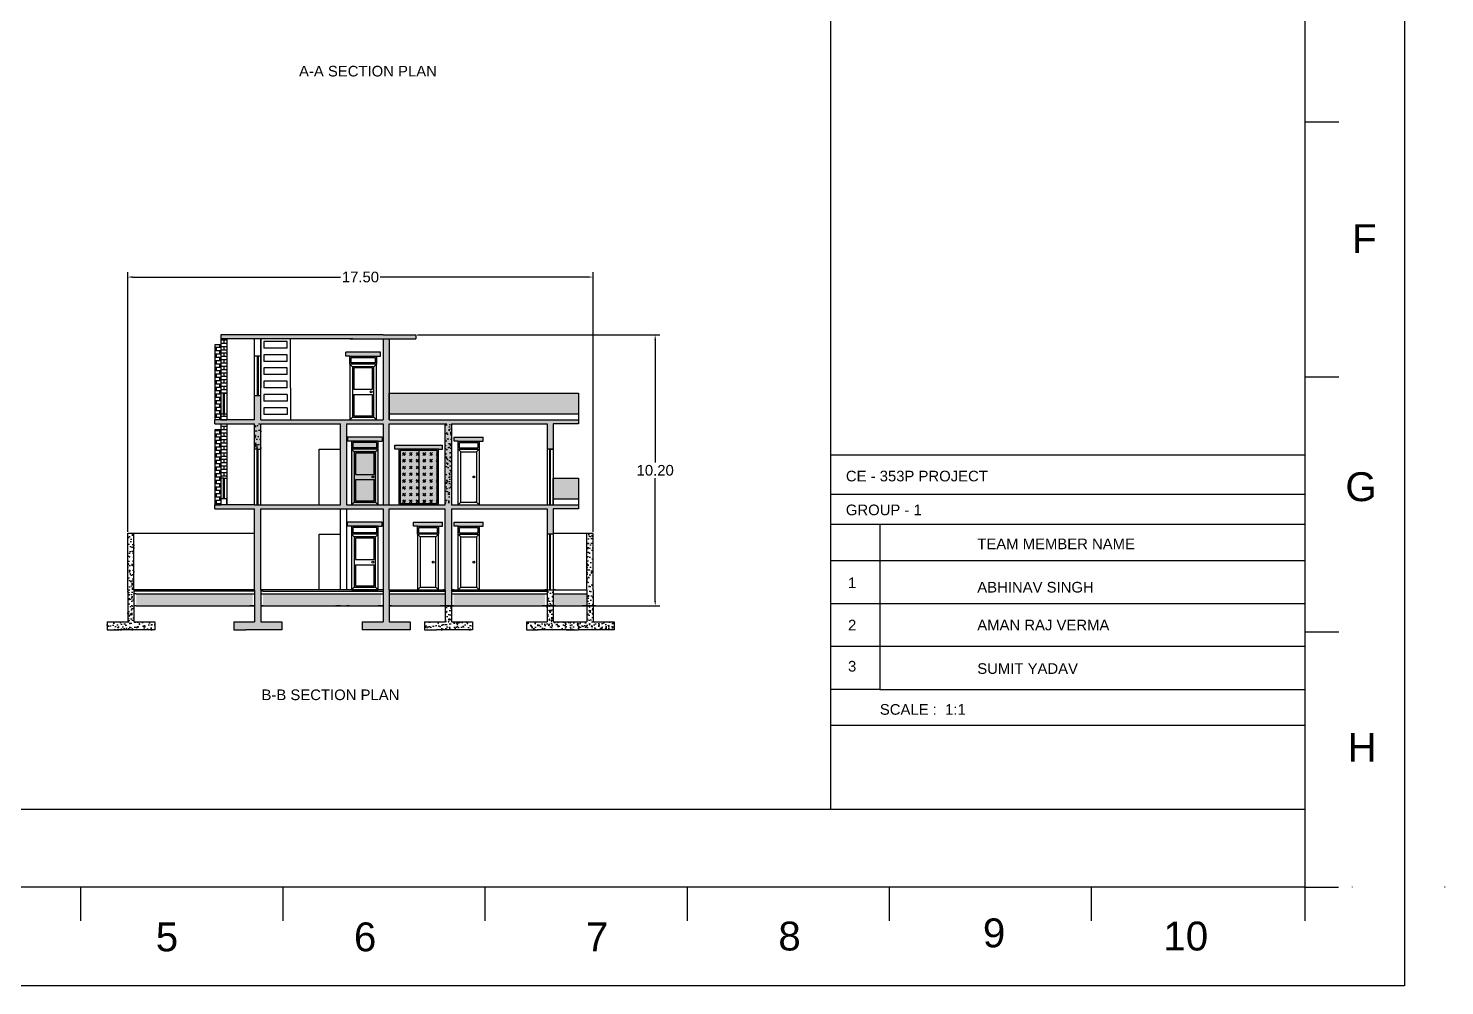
# Model space of a CAD drawing. Header units: metres. Extents: x 102 to 188, y -170 to 119.
# Drawn here: x 134.7 to 188, y -60.5 to -24.5 of the extents above; entities that cross this region are included whole.
import ezdxf

# ---------------------------------------------------------------- set-up
doc = ezdxf.new("R2010")
doc.units = ezdxf.units.M
doc.header["$MEASUREMENT"] = 0
for name, color, linetype in [('dim', 212, 'Continuous'), ('door', 34, 'Continuous'), ('hatching', 7, 'Continuous'), ('PARAPET WALL', 73, 'Continuous'), ('TEMPLATE', 202, 'Continuous'), ('text', 30, 'Continuous'), ('wall', 7, 'Continuous')]:
    doc.layers.add(name, color=color, linetype=linetype)
doc.styles.get("Standard").update_dxf_attribs({"font": 'arial.ttf'})
doc.dimstyles.get("Standard").update_dxf_attribs({"dimtxt": 0.4, "dimasz": 0.18, "dimexe": 0.18, "dimexo": 0.0625, "dimgap": 0.09, "dimtad": 0, "dimtih": 1, "dimtoh": 1, "dimzin": 0, "dimdsep": 46, "dimtxsty": 'Standard', "dimcen": 0.09, "dimadec": 0, "dimazin": 0, "dimtfac": 1, "dimtofl": 0, "dimtmove": 0, "dimatfit": 3, "dimfxl": 1, "dimtolj": 1, "dimtzin": 0, "dimarcsym": 0})
pattern_1 = [(0, (87.94235, -59.97461), (0, 0.125), []), (90, (87.94235, -59.97461), (-0.25, 2e-17), [0.125, -0.125]), (90, (88.06735, -59.97461), (-0.25, 2e-17), [-0.125, 0.125])]
pattern_2 = [(50, (0, 0), (0.3586301, -0.03137607), [0.0375, -0.4125]), (355, (0, 0), (-0.0693757, 0.3760961), [0.03, -0.33]), (100.45144, (0.0299, -0.0026), (0.2892544, 0.34472), [0.0318701, -0.35057106]), (46.1842, (0, 0.1), (0.5336207, -0.0827596), [0.05625, -0.61875]), (96.63564, (0.04447, 0.0931), (0.467331, 0.4870593), [0.0478052, -0.5258569]), (351.18416, (0, 0.1), (0.467331, 0.4870593), [0.045, -0.495]), (21, (0.05, 0.075), (0.2984535, -0.20130945), [0.0375, -0.4125]), (326, (0.05, 0.075), (0.1216577, 0.362575), [0.03, -0.33]), (71.45144, (0.07487, 0.05822), (0.4201112, 0.1612656), [0.0318701, -0.35057106]), (37.5, (0, 0), (0.00607993, 0.16644693), [0, -0.326, 0, -0.335, 0, -0.33125]), (7.5, (0, 0), (0.13153477, 0.19720586), [0, -0.191, 0, -0.3185, 0, -0.12625]), (327.5, (-0.1115, 0), (0.26691122, -0.01127744), [0, -0.125, 0, -0.39, 0, -0.5175]), (317.5, (-0.1615, 0), (0.2915931, 0.0500525), [0, -0.1625, 0, -0.259, 0, -0.3675])]

# ---------------------------------------------------------------- blocks, each defined once
blk = doc.blocks.new('*D51')
at = {"layer": 'Defpoints', "color": 0, "transparency": 16777216}
for p in [(138.437, -33.868), (138.437, -43.509), (155.937, -43.509)]:
    blk.add_point(p, dxfattribs=at)
at = {"layer": 'dim', "color": 0, "lineweight": -2, "transparency": 16777216}
for p, q in [((138.437, -43.446), (138.437, -33.688)), ((138.617, -33.868), (146.441, -33.868)), ((155.757, -33.868), (147.932, -33.868)), ((155.937, -43.446), (155.937, -33.688))]:
    blk.add_line(p, q, dxfattribs=at)
at = {"layer": 'dim', "color": 0, "transparency": 16777216}
for points in [[(138.617, -33.838), (138.617, -33.898), (138.437, -33.868)], [(155.757, -33.838), (155.757, -33.898), (155.937, -33.868)]]:
    blk.add_solid(points, dxfattribs=at)
at = {"layer": 'dim', "color": 0, "transparency": 16777216, "insert": (147.187, -33.868), "char_height": 0.4, "attachment_point": 5}
blk.add_mtext('\\A1;17.50', dxfattribs=at)
blk = doc.blocks.new('*D52')
at = {"layer": 'Defpoints', "color": 0, "transparency": 16777216}
for p in [(149.267, -36.039), (149.267, -46.239), (158.273, -46.239)]:
    blk.add_point(p, dxfattribs=at)
at = {"layer": 'dim', "color": 0, "lineweight": -2, "transparency": 16777216}
for p, q in [((149.329, -36.039), (158.453, -36.039)), ((158.273, -36.219), (158.273, -40.844)), ((158.273, -46.059), (158.273, -41.433)), ((149.329, -46.239), (158.453, -46.239))]:
    blk.add_line(p, q, dxfattribs=at)
at = {"layer": 'dim', "color": 0, "transparency": 16777216}
for points in [[(158.243, -36.219), (158.303, -36.219), (158.273, -36.039)], [(158.243, -46.059), (158.303, -46.059), (158.273, -46.239)]]:
    blk.add_solid(points, dxfattribs=at)
at = {"layer": 'dim', "color": 0, "transparency": 16777216, "insert": (158.273, -41.139), "char_height": 0.4, "attachment_point": 5}
blk.add_mtext('\\A1;10.20', dxfattribs=at)

msp = doc.modelspace()

# ---------------------------------------------------------------- hatches: boundary and pattern name
at = {"layer": 'hatching', "transparency": 33554687}
h = msp.add_hatch(dxfattribs=at)
h.set_pattern_fill('AR-CONC', color=256, scale=0.05)
h.set_pattern_definition([(50, (9.69093, 244.0617), (0.3586301, -0.03137607), [0.0375, -0.4125]), (355, (9.69093, 244.0617), (-0.06937567, 0.37609607), [0.03, -0.33]), (100.45144, (9.7208, 244.0591), (0.28925442, 0.34472), [0.0318701, -0.35057106]), (46.1842, (9.69093, 244.1617), (0.53362067, -0.08275964), [0.05625, -0.61875]), (96.63564, (9.7354, 244.1548), (0.467331, 0.4870593), [0.0478052, -0.5258569]), (351.18416, (9.6909, 244.1617), (0.467331, 0.4870593), [0.045, -0.495]), (21, (9.74093, 244.1367), (0.29845353, -0.20130945), [0.0375, -0.4125]), (326, (9.74093, 244.1367), (0.12165767, 0.36257502), [0.03, -0.33]), (71.45144, (9.7658, 244.11993), (0.4201112, 0.16126558), [0.0318701, -0.35057106]), (37.5, (9.69093, 244.0617), (0.00607993, 0.166446927), [0, -0.326, 0, -0.335, 0, -0.33125]), (7.5, (9.69093, 244.0617), (0.13153477, 0.19720586), [0, -0.191, 0, -0.3185, 0, -0.12625]), (327.5, (9.57943, 244.0617), (0.26691122, -0.011277436), [0, -0.125, 0, -0.39, 0, -0.5175]), (317.5, (9.52943, 244.0617), (0.29159308, 0.05005249), [0, -0.1625, 0, -0.259, 0, -0.3675])])
h.paths.add_polyline_path([(139.359, 8.556), (139.359, 8.406), (139.589, 8.406), (143.319, 8.406), (144.069, 8.406), (144.319, 8.406), (144.319, 8.556), (144.204, 8.556)])
h.paths.add_polyline_path([(138.517, -12.58), (138.517, -12.73), (138.747, -12.73), (142.477, -12.73), (143.227, -12.73), (143.477, -12.73), (143.477, -12.58)])
h.paths.add_polyline_path([(141.937, -36.039), (141.937, -36.189), (142.167, -36.189), (145.897, -36.189), (146.647, -36.189), (146.897, -36.189), (149.267, -36.189), (149.267, -36.039), (148.037, -36.039)])
at = {"layer": 'hatching', "transparency": 33554567}
h = msp.add_hatch(dxfattribs=at)
h.set_pattern_fill('AR-SAND', color=0, scale=0.1)
h.paths.add_polyline_path([(143.089, -1.194), (143.009, -1.194), (139.679, -1.194), (139.589, -1.194), (139.589, -1.644), (139.679, -1.644), (143.009, -1.644), (143.089, -1.644)])
h.paths.add_polyline_path([(147.419, -1.194), (147.339, -1.194), (143.409, -1.194), (143.319, -1.194), (143.319, -1.644), (143.409, -1.644), (147.339, -1.644), (147.419, -1.644)])
h.paths.add_polyline_path([(152.149, -1.194), (152.069, -1.194), (147.739, -1.194), (147.649, -1.194), (147.649, -1.644), (147.739, -1.644), (152.069, -1.644), (152.149, -1.644)])
h.paths.add_polyline_path([(146.577, -22.33), (146.497, -22.33), (142.567, -22.33), (142.477, -22.33), (142.477, -22.78), (142.567, -22.78), (146.497, -22.78), (146.577, -22.78)])
h.paths.add_polyline_path([(150.377, -45.789), (150.297, -45.789), (148.357, -45.789), (148.267, -45.789), (148.267, -46.239), (150.377, -46.239)])
h.paths.add_polyline_path([(155.707, -45.789), (155.627, -45.789), (154.527, -45.789), (154.437, -45.789), (154.437, -46.239), (155.707, -46.239)])
at = {"layer": 'hatching', "transparency": 33554687}
h = msp.add_hatch(dxfattribs=at)
h.set_pattern_fill('AR-CONC', color=256, scale=0.03)
h.set_pattern_definition([(50, (9.69093, 244.0617), (0.21517805, -0.01882564), [0.0225, -0.2475]), (355, (9.69093, 244.0617), (-0.0416254, 0.22565764), [0.018, -0.198]), (100.451444, (9.70886, 244.06014), (0.17355265, 0.206832), [0.01912206, -0.21034263]), (46.1842, (9.69093, 244.1217), (0.3201724, -0.04965578), [0.03375, -0.37125]), (96.63564, (9.7176, 244.11757), (0.28039858, 0.29223558), [0.0286831, -0.31551413]), (351.18416, (9.69093, 244.1217), (0.2803986, 0.29223558), [0.027, -0.297]), (21, (9.72093, 244.1067), (0.17907212, -0.12078567), [0.0225, -0.2475]), (326, (9.72093, 244.1067), (0.0729946, 0.21754501), [0.018, -0.198]), (71.451445, (9.73585, 244.09664), (0.25206671, 0.09675935), [0.01912206, -0.21034263]), (37.5, (9.69093, 244.061705), (0.003647957, 0.099868156), [0, -0.1956, 0, -0.201, 0, -0.19875]), (7.5, (9.69093, 244.0617), (0.07892086, 0.118323514), [0, -0.1146, 0, -0.1911, 0, -0.07575]), (327.5, (9.62403, 244.061705), (0.16014673, -0.006766462), [0, -0.075, 0, -0.234, 0, -0.3105]), (317.5, (9.59403, 244.0617), (0.17495585, 0.030031495), [0, -0.0975, 0, -0.1554, 0, -0.2205])])
h.paths.add_polyline_path([(146.702, -39.889), (146.702, -40.039), (146.852, -40.039), (147.852, -40.039), (148.002, -40.039), (148.002, -39.889)])
h.paths.add_polyline_path([(148.477, -40.189), (148.477, -40.339), (148.627, -40.339), (150.127, -40.339), (150.277, -40.339), (150.277, -40.189)])
h.paths.add_polyline_path([(150.707, -39.889), (150.707, -40.039), (150.857, -40.039), (151.657, -40.039), (151.807, -40.039), (151.807, -39.889)])
h.paths.add_polyline_path([(149.178, -43.089), (149.178, -43.239), (149.328, -43.239), (150.127, -43.239), (150.278, -43.239), (150.278, -43.089)])
h.paths.add_polyline_path([(150.707, -43.089), (150.707, -43.239), (150.857, -43.239), (151.657, -43.239), (151.807, -43.239), (151.807, -43.089)])
h.paths.add_polyline_path([(146.702, -43.089), (146.702, -43.239), (146.852, -43.239), (147.852, -43.239), (148.002, -43.239), (148.002, -43.089)])
h.paths.add_polyline_path([(146.637, -36.689), (146.637, -36.839), (146.787, -36.839), (147.787, -36.839), (147.937, -36.839), (147.937, -36.689)])
h.paths.add_polyline_path([(151.641, -16.73), (151.641, -16.88), (151.787, -16.88), (154.187, -16.88), (154.337, -16.88), (154.337, -16.73)])
at = {"layer": 'hatching', "transparency": 33554567}
h = msp.add_hatch(dxfattribs=at)
h.set_pattern_fill('AR-CONC', color=0, scale=0.05)
h.set_pattern_definition(pattern_2)
h.paths.add_polyline_path([(143.437, -42.589), (148.037, -42.589), (148.037, -45.639), (148.037, -46.239), (148.037, -46.839), (147.257, -46.839), (147.257, -47.139), (147.707, -47.139), (149.057, -47.139), (149.057, -46.839), (148.267, -46.839), (148.267, -45.639), (148.267, -42.589), (150.377, -42.589), (150.377, -45.639), (150.377, -46.239), (150.607, -46.239), (150.607, -45.639), (150.607, -42.589), (154.207, -42.589), (154.207, -43.539), (154.437, -43.539), (154.437, -42.589), (155.384, -42.589), (155.384, -42.439), (154.437, -42.439), (154.207, -42.439), (150.607, -42.439), (150.607, -39.389), (154.207, -39.389), (154.207, -40.339), (154.437, -40.339), (154.437, -39.389), (155.384, -39.389), (155.384, -39.239), (154.437, -39.239), (148.267, -39.239), (148.267, -39.009), (148.267, -38.239), (148.267, -36.189), (148.037, -36.189), (148.037, -39.239), (143.437, -39.239), (143.437, -38.339), (143.207, -38.339), (143.207, -39.239), (141.707, -39.239), (141.707, -39.389), (143.207, -39.389), (143.207, -40.339), (143.322, -40.339), (143.437, -40.339), (143.437, -39.389), (146.437, -39.389), (146.437, -42.439), (143.437, -42.439), (143.207, -42.439), (141.707, -42.439), (141.707, -42.589), (143.207, -42.589), (143.207, -45.639), (143.207, -46.839), (142.427, -46.839), (142.427, -47.139), (142.877, -47.139), (144.227, -47.139), (144.227, -46.839), (143.437, -46.839), (143.437, -45.639)])
h.paths.add_polyline_path([(146.667, -42.439), (146.667, -39.389), (148.037, -39.389), (148.037, -42.439), (148.267, -42.439), (148.267, -39.389), (150.377, -39.389), (150.377, -42.439)], flags=16)
h.paths.add_polyline_path([(146.852, -42.439), (146.852, -40.339), (146.852, -40.039), (146.702, -40.039), (146.702, -39.889), (148.002, -39.889), (148.002, -40.039), (147.852, -40.039), (147.852, -40.339), (147.852, -42.439)], flags=16)
h.paths.add_polyline_path([(146.952, -42.339), (146.952, -40.439), (146.852, -40.339), (147.852, -40.339), (147.752, -40.439), (147.752, -42.339)], flags=0)
h.paths.add_polyline_path([(147.002, -42.289), (147.002, -41.489), (147.702, -41.489), (147.702, -42.289)], flags=0)
h.paths.add_polyline_path([(147.002, -41.289), (147.002, -40.489), (147.702, -40.489), (147.702, -41.289)], flags=0)
h.paths.add_polyline_path([(147.617, -41.389, -1), (147.688, -41.389, -1)], flags=0)
h.paths.add_polyline_path([(146.902, -40.289), (146.902, -40.089), (147.802, -40.089), (147.802, -40.289)], flags=0)
h.paths.add_polyline_path([(148.627, -42.439), (148.627, -40.339), (148.477, -40.339), (148.477, -40.189), (150.277, -40.189), (150.277, -40.339), (150.127, -40.339), (150.127, -42.439)], flags=16)
h.paths.add_polyline_path([(148.679, -42.387), (148.679, -40.391), (150.075, -40.391), (150.075, -42.387)], flags=0)
at = {"layer": 'hatching', "transparency": 33554633}
h = msp.add_hatch(dxfattribs=at)
h.set_pattern_fill('BRICK', color=0, scale=0.5)
h.set_pattern_definition(pattern_1)
h.paths.add_polyline_path([(142.167, -36.189), (141.937, -36.189), (141.937, -38.239), (142.052, -38.239), (142.167, -38.239)])
at = {"layer": 'hatching', "transparency": 33554687}
h = msp.add_hatch(dxfattribs=at)
h.set_pattern_fill('BRICK', color=256, scale=0.5)
h.set_pattern_definition([(0, (90.77842, -57.88436), (0, 0.125), []), (90, (90.77842, -57.88436), (-0.25, 2e-17), [0.125, -0.125]), (90, (90.90342, -57.88436), (-0.25, 2e-17), [-0.125, 0.125])])
h.paths.add_polyline_path([(141.937, -36.419), (141.707, -36.419), (141.707, -39.239), (141.937, -39.239)])
h.paths.add_polyline_path([(141.707, -42.439), (141.937, -42.439), (141.937, -39.619), (141.707, -39.619)])
at = {"layer": 'hatching', "transparency": 33554567}
h = msp.add_hatch(color=256, dxfattribs=at)
h.dxf.hatch_style = 1
h.set_gradient(color2=(99, 100, 102), tint=1, name='INVCURVED')
h.paths.add_polyline_path([(155.384, -38.239), (148.267, -38.239), (148.267, -39.009), (155.384, -39.009)])
at = {"layer": 'hatching', "transparency": 33554687}
h = msp.add_hatch(dxfattribs=at)
h.set_pattern_fill('AR-CONC', color=256, scale=0.03)
h.set_pattern_definition([(50, (90.77842, -57.88436), (0.21517805, -0.01882564), [0.0225, -0.2475]), (355, (90.77842, -57.88436), (-0.0416254, 0.22565764), [0.018, -0.198]), (100.45144, (90.79635, -57.88593), (0.17355265, 0.206832), [0.01912206, -0.2103426]), (46.1842, (90.77842, -57.82436), (0.3201724, -0.0496558), [0.03375, -0.37125]), (96.63564, (90.8051, -57.8285), (0.2803986, 0.2922356), [0.0286831, -0.3155141]), (351.18416, (90.7784, -57.82436), (0.2803986, 0.2922356), [0.027, -0.297]), (21, (90.80842, -57.83936), (0.1790721, -0.12078567), [0.0225, -0.2475]), (326, (90.80842, -57.83936), (0.0729946, 0.217545), [0.018, -0.198]), (71.45144, (90.82334, -57.84943), (0.2520667, 0.09675935), [0.01912206, -0.2103426]), (37.5, (90.778416, -57.884364), (0.00364796, 0.09986816), [0, -0.1956, 0, -0.201, 0, -0.19875]), (7.5, (90.77842, -57.88436), (0.07892086, 0.11832351), [0, -0.1146, 0, -0.1911, 0, -0.07575]), (327.5, (90.71152, -57.88436), (0.16014673, -0.00676646), [0, -0.075, 0, -0.234, 0, -0.3105]), (317.5, (90.68152, -57.88436), (0.17495585, 0.0300315), [0, -0.0975, 0, -0.1554, 0, -0.2205])])
h.paths.add_polyline_path([(154.437, -39.239), (143.207, -39.239), (141.707, -39.239), (141.707, -39.389), (143.207, -39.389), (143.437, -39.389), (154.207, -39.389), (154.437, -39.389), (155.384, -39.389), (155.384, -39.239)])
h.paths.add_polyline_path([(154.207, -42.439), (143.437, -42.439), (143.207, -42.439), (141.707, -42.439), (141.707, -42.589), (143.207, -42.589), (143.437, -42.589), (154.207, -42.589), (154.437, -42.589), (155.384, -42.589), (155.384, -42.439), (154.437, -42.439)])
at = {"layer": 'hatching', "transparency": 33554633}
h = msp.add_hatch(dxfattribs=at)
h.set_pattern_fill('BRICK', color=0, scale=0.5)
h.set_pattern_definition(pattern_1)
h.paths.add_polyline_path([(142.167, -39.009), (141.937, -39.009), (141.937, -39.239), (142.167, -39.239)])
h = msp.add_hatch(dxfattribs=at)
h.set_pattern_fill('BRICK', color=0, scale=0.5)
h.set_pattern_definition(pattern_1)
h.paths.add_polyline_path([(141.937, -41.439), (142.052, -41.439), (142.167, -41.439), (142.167, -39.389), (141.937, -39.389)])
at = {"layer": 'hatching', "transparency": 33554687}
h = msp.add_hatch(dxfattribs=at)
h.set_pattern_fill('AR-CONC', color=256, scale=0.05)
h.set_pattern_definition([(50, (90.77842, -57.88436), (0.3586301, -0.031376), [0.0375, -0.4125]), (355, (90.7784, -57.88436), (-0.0693757, 0.376096), [0.03, -0.33]), (100.45144, (90.8083, -57.88698), (0.2892544, 0.34472), [0.03187, -0.350571]), (46.1842, (90.7784, -57.78436), (0.5336207, -0.0827596), [0.05625, -0.61875]), (96.6356, (90.8229, -57.79126), (0.467331, 0.4870593), [0.047805, -0.525857]), (351.1842, (90.7784, -57.78436), (0.467331, 0.4870593), [0.045, -0.495]), (21, (90.82842, -57.80936), (0.2984535, -0.2013094), [0.0375, -0.4125]), (326, (90.8284, -57.80936), (0.1216577, 0.362575), [0.03, -0.33]), (71.45144, (90.8533, -57.82614), (0.4201112, 0.1612656), [0.03187, -0.350571]), (37.5, (90.77842, -57.88436), (0.00607993, 0.16644693), [0, -0.326, 0, -0.335, 0, -0.33125]), (7.5, (90.77842, -57.88436), (0.13153477, 0.19720586), [0, -0.191, 0, -0.3185, 0, -0.12625]), (327.5, (90.66692, -57.88436), (0.26691122, -0.01127744), [0, -0.125, 0, -0.39, 0, -0.5175]), (317.5, (90.61692, -57.88436), (0.2915931, 0.0500525), [0, -0.1625, 0, -0.259, 0, -0.3675])])
h.paths.add_polyline_path([(150.607, -39.389), (150.377, -39.389), (150.377, -42.439), (150.607, -42.439)])
h.paths.add_polyline_path([(143.437, -39.389), (143.207, -39.389), (143.207, -40.339), (143.322, -40.339), (143.437, -40.339)])
h = msp.add_hatch(dxfattribs=at)
h.set_pattern_fill('GOST_GLASS', color=256, scale=0.03)
h.set_pattern_definition([(45, (82.07866, -57.88436), (0.25455844, 0), [0.15, -0.21]), (45, (82.1423, -57.88436), (0.25455844, 0), [0.06, -0.3]), (45, (82.07866, -57.82072), (0.25455844, 0), [0.06, -0.3])])
h.paths.add_polyline_path([(149.377, -40.391), (148.679, -40.391), (148.679, -42.387), (149.377, -42.387)])
h.paths.add_polyline_path([(150.075, -40.391), (149.377, -40.391), (149.377, -42.387), (150.075, -42.387)])
at = {"layer": 'hatching', "transparency": 33554567}
h = msp.add_hatch(color=256, dxfattribs=at)
h.dxf.hatch_style = 1
h.set_gradient(color2=(99, 100, 102), tint=1, name='INVCURVED')
h.paths.add_polyline_path([(155.384, -41.439), (154.437, -41.439), (154.437, -42.209), (155.384, -42.209)])
h = msp.add_hatch(dxfattribs=at)
h.set_pattern_fill('AR-CONC', color=0, scale=0.05)
h.set_pattern_definition(pattern_2)
h.paths.add_polyline_path([(139.457, -46.839), (138.667, -46.839), (138.667, -45.639), (138.667, -43.505), (138.437, -43.505), (138.437, -45.639), (138.437, -46.839), (137.657, -46.839), (137.657, -47.139), (138.107, -47.139), (139.457, -47.139)])
h = msp.add_hatch(dxfattribs=at)
h.set_pattern_fill('AR-CONC', color=0, scale=0.05)
h.set_pattern_definition(pattern_2)
h.paths.add_polyline_path([(151.397, -46.839), (150.607, -46.839), (150.607, -46.239), (150.377, -46.239), (150.377, -46.839), (149.597, -46.839), (149.597, -47.139), (150.047, -47.139), (151.397, -47.139)])
h.paths.add_polyline_path([(156.727, -46.839), (155.937, -46.839), (155.937, -46.239), (155.707, -46.239), (155.707, -46.839), (154.927, -46.839), (154.437, -46.839), (154.437, -46.239), (154.207, -46.239), (154.207, -46.839), (153.427, -46.839), (153.427, -47.139), (153.877, -47.139), (155.227, -47.139), (155.377, -47.139), (156.727, -47.139)])
h.paths.add_polyline_path([(155.937, -45.639), (155.937, -43.509), (155.707, -43.509), (155.707, -45.639), (155.707, -46.239), (155.937, -46.239)])
h.paths.add_polyline_path([(154.437, -45.639), (154.207, -45.639), (154.207, -46.239), (154.437, -46.239)])
at = {"layer": 'hatching', "transparency": 33554633}
h = msp.add_hatch(dxfattribs=at)
h.set_pattern_fill('AR-SAND', color=0, scale=0.1)
h.set_pattern_definition([(37.5, (90.77842, -59.97461), (-0.00629934, 0.19268238), [0, -0.152, 0, -0.17, 0, -0.1625]), (7.5, (90.77842, -59.97461), (0.1769777, 0.2822146), [0, -0.082, 0, -0.137, 0, -0.0525]), (327.5, (90.65542, -59.97461), (0.3114142, 0.0005659), [0, -0.05, 0, -0.18, 0, -0.235]), (317.5, (90.65542, -59.9746), (0.3006127, 0.0877676), [0, -0.025, 0, -0.118, 0, -0.135])])
h.paths.add_polyline_path([(143.127, -45.789), (138.757, -45.789), (138.757, -46.239), (138.857, -46.239), (143.127, -46.239)])
h.paths.add_polyline_path([(147.957, -45.789), (143.527, -45.789), (143.527, -46.239), (143.627, -46.239), (147.957, -46.239)])
h.paths.add_polyline_path([(154.127, -45.789), (150.697, -45.789), (150.697, -46.239), (150.797, -46.239), (154.127, -46.239)])

# ---------------------------------------------------------------- linework, layer by layer
at = {"layer": 'dim', "linetype": 'Continuous'}
for p, q in [((164.86, 19.917), (164.86, -53.887)), ((106.252, -53.887), (182.709, -53.887)), ((182.709, -53.887), (182.709, -56.813)), ((187.966, -56.813), (187.96, -56.813)), ((187.966, -56.8), (187.966, -56.813))]:
    msp.add_line(p, q, dxfattribs=at)
at = {"layer": 'dim', "linetype": 'ByBlock'}
msp.add_line((164.86, -50.728), (182.709, -50.728), dxfattribs=at)
at = {"layer": 'dim', "linetype": 'Continuous'}
msp.add_lwpolyline([(182.709, -56.813), (106.252, -56.813), (106.252, 19.917), (182.709, 19.917), (182.709, 10.327), (182.709, -53.887)], dxfattribs=at)
at = {"layer": 'door'}
for p, q in [((143.437, -36.839), (143.207, -36.839)), ((143.307, -36.839), (143.307, -38.339)), ((143.337, -36.839), (143.337, -38.339)), ((146.787, -37.139), (146.787, -36.839)), ((146.787, -36.839), (147.787, -36.839)), ((147.787, -37.139), (146.787, -37.139)), ((146.787, -37.139), (146.787, -39.239)), ((146.887, -37.239), (146.787, -37.139)), ((146.837, -37.089), (146.837, -36.889)), ((146.837, -36.889), (147.737, -36.889)), ((147.737, -37.089), (146.837, -37.089)), ((146.887, -37.239), (146.887, -39.139)), ((147.687, -37.239), (146.887, -37.239)), ((147.637, -37.289), (146.937, -37.289)), ((146.937, -37.289), (146.937, -38.089)), ((147.637, -38.089), (147.637, -37.289)), ((147.687, -37.239), (147.787, -37.139)), ((147.687, -39.139), (147.687, -37.239)), ((147.737, -36.889), (147.737, -37.089)), ((147.787, -36.839), (147.787, -37.139)), ((147.787, -39.239), (147.787, -37.139)), ((143.437, -38.339), (143.207, -38.339)), ((146.937, -38.089), (147.637, -38.089)), ((146.937, -38.289), (146.937, -39.089)), ((146.937, -38.289), (147.637, -38.289)), ((147.637, -39.089), (147.637, -38.289)), ((146.787, -39.239), (146.887, -39.139)), ((146.787, -39.239), (147.787, -39.239)), ((146.887, -39.139), (147.687, -39.139)), ((146.937, -39.089), (147.637, -39.089)), ((147.687, -39.139), (147.637, -39.139)), ((147.787, -39.239), (147.687, -39.139)), ((143.322, -40.339), (143.207, -40.339)), ((143.307, -42.439), (143.307, -40.339)), ((143.322, -40.339), (143.437, -40.339)), ((143.337, -42.439), (143.337, -40.339)), ((147.852, -40.039), (146.852, -40.039)), ((146.852, -40.039), (146.852, -40.339)), ((147.852, -40.339), (146.852, -40.339)), ((146.852, -40.339), (146.852, -42.439)), ((146.952, -40.439), (146.852, -40.339)), ((146.902, -40.089), (146.902, -40.289)), ((147.802, -40.089), (146.902, -40.089)), ((147.802, -40.289), (146.902, -40.289)), ((146.952, -40.439), (146.952, -42.339)), ((147.752, -40.439), (146.952, -40.439)), ((147.752, -40.439), (147.852, -40.339)), ((147.752, -42.339), (147.752, -40.439)), ((147.802, -40.289), (147.802, -40.089)), ((147.852, -40.339), (147.852, -40.039)), ((147.852, -42.439), (147.852, -40.339)), ((150.127, -40.339), (148.627, -40.339)), ((148.627, -40.339), (148.627, -42.439)), ((148.679, -40.391), (148.679, -42.387)), ((150.075, -40.391), (148.679, -40.391)), ((149.377, -40.391), (149.377, -42.387)), ((150.075, -42.387), (150.075, -40.391)), ((150.127, -42.439), (150.127, -40.339)), ((150.857, -40.339), (150.857, -40.039)), ((150.857, -40.039), (151.657, -40.039)), ((150.857, -42.439), (150.857, -40.339)), ((150.857, -40.339), (151.657, -40.339)), ((150.957, -40.439), (150.857, -40.339)), ((150.907, -40.089), (151.607, -40.089)), ((150.907, -40.289), (150.907, -40.089)), ((150.907, -40.289), (151.607, -40.289)), ((150.957, -42.339), (150.957, -40.439)), ((150.957, -40.439), (151.557, -40.439)), ((151.557, -40.439), (151.657, -40.339)), ((151.557, -40.439), (151.557, -42.339)), ((151.607, -40.089), (151.607, -40.289)), ((151.657, -40.039), (151.657, -40.339)), ((151.657, -40.339), (151.657, -42.439)), ((154.437, -40.339), (154.207, -40.339)), ((154.307, -42.439), (154.307, -40.339)), ((154.322, -40.339), (154.437, -40.339)), ((154.337, -42.439), (154.337, -40.339)), ((147.702, -40.489), (147.002, -40.489)), ((147.002, -40.489), (147.002, -41.289)), ((147.702, -41.289), (147.702, -40.489)), ((147.002, -41.289), (147.702, -41.289)), ((147.002, -41.489), (147.002, -42.289)), ((147.002, -41.489), (147.702, -41.489)), ((147.702, -42.289), (147.702, -41.489)), ((146.852, -42.439), (146.952, -42.339)), ((146.852, -42.439), (147.852, -42.439)), ((146.952, -42.339), (147.752, -42.339)), ((147.002, -42.289), (147.702, -42.289)), ((147.852, -42.439), (147.752, -42.339)), ((148.627, -42.439), (150.127, -42.439)), ((148.679, -42.387), (150.075, -42.387)), ((150.957, -42.339), (150.857, -42.439)), ((150.857, -42.439), (151.657, -42.439)), ((150.957, -42.339), (151.557, -42.339)), ((151.557, -42.339), (151.484, -42.339)), ((151.557, -42.339), (151.657, -42.439)), ((147.852, -43.239), (146.852, -43.239)), ((146.852, -43.239), (146.852, -43.539)), ((147.852, -43.539), (146.852, -43.539)), ((146.852, -43.539), (146.852, -45.639)), ((146.952, -43.639), (146.852, -43.539)), ((146.902, -43.289), (146.902, -43.489)), ((147.802, -43.289), (146.902, -43.289)), ((147.802, -43.489), (146.902, -43.489)), ((147.752, -43.639), (146.952, -43.639)), ((146.952, -43.639), (146.952, -45.539)), ((147.752, -43.639), (147.852, -43.539)), ((147.752, -45.539), (147.752, -43.639)), ((147.802, -43.489), (147.802, -43.289)), ((147.852, -43.539), (147.852, -43.239)), ((147.852, -45.639), (147.852, -43.539)), ((149.327, -43.539), (149.327, -43.239)), ((149.327, -43.239), (150.127, -43.239)), ((150.127, -43.539), (149.327, -43.539)), ((149.327, -43.539), (149.327, -45.639)), ((149.427, -43.639), (149.327, -43.539)), ((149.377, -43.489), (149.377, -43.289)), ((149.377, -43.289), (150.077, -43.289)), ((149.377, -43.489), (150.077, -43.489)), ((149.427, -43.639), (149.427, -45.539)), ((150.027, -43.639), (149.427, -43.639)), ((150.027, -43.639), (150.127, -43.539)), ((150.027, -45.539), (150.027, -43.639)), ((150.077, -43.289), (150.077, -43.489)), ((150.127, -43.239), (150.127, -43.539)), ((150.127, -45.639), (150.127, -43.539)), ((150.857, -43.539), (150.857, -43.239)), ((150.857, -43.239), (151.657, -43.239)), ((150.857, -45.639), (150.857, -43.539)), ((150.857, -43.539), (151.657, -43.539)), ((150.957, -43.639), (150.857, -43.539)), ((150.907, -43.489), (150.907, -43.289)), ((150.907, -43.289), (151.607, -43.289)), ((150.907, -43.489), (151.607, -43.489)), ((150.957, -45.539), (150.957, -43.639)), ((150.957, -43.639), (151.557, -43.639)), ((151.557, -43.639), (151.657, -43.539)), ((151.557, -43.639), (151.557, -45.539)), ((151.607, -43.289), (151.607, -43.489)), ((151.657, -43.239), (151.657, -43.539)), ((151.657, -43.539), (151.657, -45.639)), ((154.437, -43.539), (154.207, -43.539)), ((154.307, -45.639), (154.307, -43.539)), ((154.337, -45.639), (154.337, -43.539)), ((147.702, -43.689), (147.002, -43.689)), ((147.002, -43.689), (147.002, -44.489)), ((147.702, -44.489), (147.702, -43.689)), ((147.002, -44.489), (147.702, -44.489)), ((147.002, -44.689), (147.702, -44.689)), ((147.002, -44.689), (147.002, -45.489)), ((147.702, -45.489), (147.702, -44.689)), ((146.852, -45.639), (146.952, -45.539)), ((146.852, -45.639), (147.852, -45.639)), ((146.952, -45.539), (147.752, -45.539)), ((147.002, -45.489), (147.702, -45.489)), ((147.852, -45.639), (147.752, -45.539)), ((149.427, -45.539), (149.327, -45.639)), ((149.327, -45.639), (150.127, -45.639)), ((149.427, -45.539), (150.027, -45.539)), ((150.027, -45.539), (150.127, -45.639)), ((150.957, -45.539), (150.857, -45.639)), ((150.857, -45.639), (151.657, -45.639)), ((150.957, -45.539), (151.557, -45.539)), ((151.557, -45.539), (151.657, -45.639))]:
    msp.add_line(p, q, dxfattribs=at)
for centre in [(147.587, -38.189), (147.652, -41.389), (151.457, -41.389), (147.652, -44.589), (149.927, -44.589), (151.457, -44.589)]:
    msp.add_circle(centre, 0.0357, dxfattribs=at)
at = {"layer": 'hatching'}
for p, q in [((141.937, -39.239), (141.937, -39.009)), ((150.907, -40.289), (150.907, -40.339)), ((147.957, -45.639), (146.667, -45.639)), ((150.697, -45.639), (150.607, -45.639)), ((154.207, -45.639), (154.437, -45.639)), ((154.437, -46.239), (155.707, -46.239))]:
    msp.add_line(p, q, dxfattribs=at)
at = {"layer": 'PARAPET WALL'}
for p, q in [((142.052, -38.239), (141.937, -38.239)), ((142.032, -39.009), (142.032, -38.239)), ((142.052, -38.239), (142.167, -38.239)), ((142.072, -39.009), (142.072, -38.239)), ((148.267, -39.009), (148.267, -38.239)), ((148.267, -38.239), (155.384, -38.239)), ((155.384, -38.239), (155.384, -39.009)), ((141.937, -39.239), (142.167, -39.239)), ((142.052, -41.439), (141.937, -41.439)), ((142.032, -42.209), (142.032, -41.439)), ((142.052, -41.439), (142.167, -41.439)), ((142.072, -42.209), (142.072, -41.439)), ((154.437, -42.439), (154.437, -41.439)), ((154.437, -41.439), (155.384, -41.439)), ((155.384, -41.439), (155.384, -42.439))]:
    msp.add_line(p, q, dxfattribs=at)
at = {"layer": 'TEMPLATE'}
for p, q in [((164.86, -40.558), (182.709, -40.558)), ((164.86, -42.029), (182.709, -42.029)), ((164.86, -43.163), (182.709, -43.163)), ((166.72, -43.163), (166.72, -49.383)), ((164.86, -44.535), (182.709, -44.535)), ((164.86, -46.145), (182.709, -46.145)), ((164.86, -47.755), (182.709, -47.755)), ((166.72, -49.383), (164.86, -49.383)), ((166.72, -49.383), (182.709, -49.383))]:
    msp.add_line(p, q, dxfattribs=at)
at = {"layer": 'text', "linetype": 'Continuous'}
for p, q in [((182.709, -28.035), (183.991, -28.035)), ((182.709, -37.625), (183.991, -37.625)), ((182.709, -47.215), (183.991, -47.215)), ((136.662, -56.806), (136.662, -58.087)), ((144.265, -56.806), (144.265, -58.087)), ((151.867, -56.806), (151.867, -58.087)), ((159.47, -56.806), (159.47, -58.087)), ((167.072, -56.806), (167.072, -58.087)), ((174.675, -56.806), (174.675, -58.087)), ((182.709, -56.806), (182.709, -58.087)), ((182.709, -56.813), (183.974, -56.813)), ((184.487, -56.806), (184.487, -56.813))]:
    msp.add_line(p, q, dxfattribs=at)
msp.add_lwpolyline([(101.591, 22.689), (186.459, 22.689), (186.459, -60.524), (101.591, -60.524)], close=True, dxfattribs=at)
at = {"layer": 'wall'}
for p, q in [((148.037, -36.039), (141.937, -36.039)), ((141.937, -36.039), (141.937, -39.239)), ((142.167, -36.189), (142.167, -39.239)), ((143.207, -39.239), (143.207, -36.189)), ((143.437, -39.239), (143.437, -36.189)), ((143.437, -36.189), (143.437, -38.039)), ((144.552, -38.039), (144.552, -36.189)), ((146.897, -36.189), (149.267, -36.189)), ((148.037, -36.039), (149.267, -36.039)), ((148.037, -36.189), (148.037, -39.239)), ((148.267, -36.189), (148.267, -39.239)), ((149.267, -36.039), (149.267, -36.189)), ((141.937, -36.419), (141.707, -36.419)), ((141.707, -36.419), (141.707, -39.239)), ((144.437, -36.289), (143.552, -36.289)), ((143.552, -36.289), (143.552, -36.539)), ((144.437, -36.539), (143.552, -36.539)), ((144.437, -36.539), (144.437, -36.289)), ((146.637, -36.839), (146.637, -36.689)), ((147.937, -36.689), (146.637, -36.689)), ((147.937, -36.839), (147.937, -36.689)), ((144.437, -36.789), (143.552, -36.789)), ((143.552, -36.789), (143.552, -37.039)), ((144.437, -37.039), (143.552, -37.039)), ((144.437, -37.289), (143.552, -37.289)), ((143.552, -37.289), (143.552, -37.539)), ((144.437, -37.039), (144.437, -36.789)), ((144.437, -37.539), (144.437, -37.289)), ((146.787, -36.839), (146.637, -36.839)), ((147.787, -36.839), (147.937, -36.839)), ((144.437, -37.539), (143.552, -37.539)), ((144.437, -37.789), (143.552, -37.789)), ((143.552, -37.789), (143.552, -38.039)), ((144.437, -38.039), (144.437, -37.789)), ((144.437, -38.039), (143.552, -38.039)), ((143.552, -38.289), (143.552, -38.539)), ((144.437, -38.289), (143.552, -38.289)), ((144.437, -38.289), (144.437, -38.539)), ((144.552, -38.039), (144.552, -39.239)), ((144.437, -38.539), (143.552, -38.539)), ((144.437, -38.789), (143.552, -38.789)), ((143.552, -38.789), (143.552, -39.039)), ((144.437, -38.789), (144.437, -39.039)), ((143.207, -39.239), (141.707, -39.239)), ((141.707, -39.389), (141.707, -39.239)), ((141.707, -39.389), (143.207, -39.389)), ((141.937, -39.239), (141.937, -39.009)), ((141.937, -39.009), (142.167, -39.009)), ((141.937, -39.389), (141.937, -42.439)), ((142.167, -39.009), (142.167, -39.239)), ((142.167, -39.389), (142.167, -42.439)), ((143.207, -42.439), (143.207, -39.389)), ((143.437, -39.239), (148.037, -39.239)), ((143.437, -39.389), (146.437, -39.389)), ((143.437, -42.439), (143.437, -39.389)), ((144.437, -39.039), (143.552, -39.039)), ((146.437, -42.439), (146.437, -39.389)), ((146.667, -39.389), (146.667, -42.439)), ((146.667, -39.389), (148.037, -39.389)), ((148.037, -39.389), (148.037, -42.439)), ((148.267, -39.239), (148.267, -39.009)), ((148.267, -39.009), (155.384, -39.009)), ((148.267, -39.239), (154.437, -39.239)), ((148.267, -42.439), (148.267, -39.389)), ((148.267, -39.389), (150.377, -39.389)), ((150.377, -42.439), (150.377, -39.389)), ((150.607, -39.389), (150.607, -42.439)), ((150.607, -39.389), (154.207, -39.389)), ((154.207, -39.389), (154.207, -42.439)), ((154.437, -39.239), (155.384, -39.239)), ((154.437, -39.389), (154.437, -42.439)), ((155.384, -39.389), (154.437, -39.389)), ((155.384, -39.009), (155.384, -39.239)), ((155.384, -39.239), (155.384, -39.389)), ((141.937, -39.619), (141.707, -39.619)), ((141.707, -39.619), (141.707, -42.439)), ((148.002, -39.889), (146.702, -39.889)), ((146.702, -39.889), (146.702, -40.039)), ((148.002, -39.889), (148.002, -40.039)), ((150.707, -40.039), (150.707, -39.889)), ((150.707, -39.889), (151.807, -39.889)), ((151.807, -40.039), (151.807, -39.889)), ((145.637, -42.439), (145.637, -40.339)), ((145.637, -40.339), (146.437, -40.339)), ((146.852, -40.039), (146.702, -40.039)), ((147.852, -40.039), (148.002, -40.039)), ((148.477, -40.339), (148.477, -40.189)), ((148.477, -40.189), (150.277, -40.189)), ((148.627, -40.339), (148.477, -40.339)), ((150.127, -40.339), (150.277, -40.339)), ((150.277, -40.339), (150.277, -40.189)), ((150.857, -40.039), (150.707, -40.039)), ((151.657, -40.039), (151.807, -40.039)), ((143.207, -42.439), (141.707, -42.439)), ((141.707, -42.439), (141.937, -42.439)), ((141.707, -42.589), (141.707, -42.439)), ((141.707, -42.589), (143.207, -42.589)), ((142.167, -42.209), (141.937, -42.209)), ((141.937, -42.209), (141.937, -42.439)), ((142.167, -42.439), (142.167, -42.209)), ((143.207, -42.439), (143.437, -42.439)), ((143.207, -45.639), (143.207, -42.589)), ((143.437, -42.439), (146.437, -42.439)), ((143.437, -45.639), (143.437, -42.589)), ((143.437, -42.589), (148.037, -42.589)), ((146.437, -45.639), (146.437, -42.589)), ((146.667, -42.439), (150.377, -42.439)), ((146.667, -42.589), (146.667, -45.639)), ((148.037, -42.589), (148.037, -45.639)), ((148.267, -45.639), (148.267, -42.589)), ((148.267, -42.589), (150.377, -42.589)), ((150.377, -45.639), (150.377, -42.589)), ((150.607, -42.439), (154.207, -42.439)), ((150.607, -42.589), (150.607, -45.639)), ((150.607, -42.589), (154.207, -42.589)), ((154.207, -42.439), (154.437, -42.439)), ((154.207, -42.589), (154.207, -45.639)), ((154.437, -42.439), (154.437, -42.209)), ((154.437, -42.209), (155.384, -42.209)), ((154.437, -42.439), (155.384, -42.439)), ((155.384, -42.589), (154.437, -42.589)), ((154.437, -42.589), (154.437, -45.639)), ((155.384, -42.209), (155.384, -42.439)), ((155.384, -42.439), (155.384, -42.589)), ((146.702, -43.239), (146.702, -43.089)), ((148.002, -43.089), (146.702, -43.089)), ((148.002, -43.239), (148.002, -43.089)), ((149.178, -43.239), (149.178, -43.089)), ((149.178, -43.089), (150.278, -43.089)), ((150.278, -43.239), (150.278, -43.089)), ((150.707, -43.239), (150.707, -43.089)), ((150.707, -43.089), (151.807, -43.089)), ((151.807, -43.239), (151.807, -43.089)), ((138.437, -45.639), (138.437, -43.505)), ((138.437, -43.505), (143.207, -43.505)), ((138.667, -45.639), (138.667, -43.505)), ((145.637, -45.639), (145.637, -43.539)), ((145.637, -43.539), (146.437, -43.539)), ((146.852, -43.239), (146.702, -43.239)), ((147.852, -43.239), (148.002, -43.239)), ((149.328, -43.239), (149.178, -43.239)), ((150.128, -43.239), (150.278, -43.239)), ((150.857, -43.239), (150.707, -43.239)), ((151.657, -43.239), (151.807, -43.239)), ((155.707, -43.509), (154.437, -43.509)), ((155.707, -45.639), (155.707, -43.509)), ((155.937, -43.509), (155.707, -43.509)), ((155.937, -45.639), (155.937, -43.509)), ((138.437, -45.639), (138.437, -46.839)), ((143.207, -45.639), (138.667, -45.639)), ((138.667, -45.639), (138.667, -46.839)), ((143.207, -45.689), (138.667, -45.689)), ((138.757, -45.789), (138.667, -45.789)), ((138.757, -45.789), (143.127, -45.789)), ((140.872, -45.639), (140.072, -45.639)), ((141.102, -45.639), (142.472, -45.639)), ((143.207, -45.639), (143.127, -45.639)), ((143.127, -45.789), (143.207, -45.789)), ((143.207, -45.639), (143.207, -46.839)), ((146.357, -45.639), (143.437, -45.639)), ((143.437, -45.639), (143.437, -46.839)), ((143.527, -45.689), (143.437, -45.689)), ((143.437, -45.789), (143.527, -45.789)), ((143.527, -45.689), (146.437, -45.689)), ((143.527, -45.789), (146.437, -45.789)), ((146.437, -45.639), (146.357, -45.639)), ((146.667, -45.639), (146.437, -45.639)), ((146.437, -45.689), (146.667, -45.689)), ((146.437, -45.789), (146.667, -45.789)), ((146.667, -45.689), (147.957, -45.689)), ((146.667, -45.789), (147.957, -45.789)), ((148.037, -45.639), (147.957, -45.639)), ((147.957, -45.689), (148.037, -45.689)), ((147.957, -45.789), (148.037, -45.789)), ((148.037, -45.639), (148.037, -46.839)), ((148.037, -45.639), (148.037, -46.239)), ((148.267, -45.639), (149.492, -45.639)), ((148.267, -45.639), (148.267, -46.839)), ((148.267, -45.639), (148.267, -46.239)), ((148.267, -45.689), (148.357, -45.689)), ((148.267, -45.789), (148.357, -45.789)), ((148.357, -45.689), (150.297, -45.689)), ((148.357, -45.789), (150.297, -45.789)), ((149.327, -45.639), (150.377, -45.639)), ((150.377, -45.639), (150.297, -45.639)), ((150.297, -45.689), (150.377, -45.689)), ((150.297, -45.789), (150.377, -45.789)), ((150.377, -45.639), (150.377, -46.839)), ((150.607, -45.639), (150.607, -46.839)), ((150.607, -45.639), (154.527, -45.639)), ((150.607, -45.689), (150.697, -45.689)), ((150.607, -45.789), (150.697, -45.789)), ((150.697, -45.689), (154.127, -45.689)), ((150.697, -45.789), (154.127, -45.789)), ((150.697, -45.789), (154.127, -45.789)), ((154.207, -45.639), (154.127, -45.639)), ((154.127, -45.689), (154.207, -45.689)), ((154.127, -45.789), (154.207, -45.789)), ((154.207, -45.639), (154.207, -46.839)), ((154.527, -45.639), (154.437, -45.639)), ((154.437, -45.639), (154.437, -46.839)), ((154.437, -45.789), (154.527, -45.789)), ((154.527, -45.639), (155.707, -45.639)), ((154.527, -45.789), (155.627, -45.789)), ((154.527, -45.789), (155.627, -45.789)), ((155.627, -45.789), (155.707, -45.789)), ((155.707, -45.639), (155.707, -46.839)), ((155.937, -45.639), (155.937, -46.839)), ((138.757, -46.239), (138.667, -46.239)), ((138.757, -46.239), (138.857, -46.239)), ((138.857, -46.239), (143.207, -46.239)), ((143.127, -46.239), (143.027, -46.239)), ((143.207, -46.239), (143.127, -46.239)), ((143.527, -46.239), (143.437, -46.239)), ((143.437, -46.239), (146.437, -46.239)), ((143.527, -46.239), (143.627, -46.239)), ((146.357, -46.239), (146.257, -46.239)), ((146.437, -46.239), (146.357, -46.239)), ((146.437, -46.239), (146.667, -46.239)), ((146.757, -46.239), (146.667, -46.239)), ((146.667, -46.239), (148.037, -46.239)), ((146.757, -46.239), (146.857, -46.239)), ((147.957, -46.239), (147.857, -46.239)), ((148.037, -46.239), (147.957, -46.239)), ((148.357, -46.239), (148.267, -46.239)), ((148.267, -46.239), (156.127, -46.239)), ((148.357, -46.239), (148.457, -46.239)), ((150.297, -46.239), (150.197, -46.239)), ((150.697, -46.239), (150.297, -46.239)), ((150.697, -46.239), (150.797, -46.239)), ((154.127, -46.239), (154.027, -46.239)), ((154.527, -46.239), (154.127, -46.239)), ((154.527, -46.239), (154.627, -46.239)), ((155.627, -46.239), (155.527, -46.239)), ((156.027, -46.239), (155.627, -46.239)), ((156.027, -46.239), (156.127, -46.239)), ((137.657, -46.839), (137.657, -47.139)), ((137.657, -46.839), (138.437, -46.839)), ((138.667, -46.839), (139.457, -46.839)), ((139.457, -46.839), (139.457, -47.139)), ((142.427, -46.839), (142.427, -47.139)), ((142.427, -46.839), (143.207, -46.839)), ((143.437, -46.839), (144.227, -46.839)), ((144.227, -46.839), (144.227, -47.139)), ((147.257, -46.839), (147.257, -47.139)), ((147.257, -46.839), (148.037, -46.839)), ((148.267, -46.839), (149.057, -46.839)), ((149.057, -46.839), (149.057, -47.139)), ((149.597, -46.839), (149.597, -47.139)), ((149.597, -46.839), (150.377, -46.839)), ((150.607, -46.839), (151.397, -46.839)), ((151.397, -46.839), (151.397, -47.139)), ((153.427, -46.839), (153.427, -47.139)), ((153.427, -46.839), (154.207, -46.839)), ((154.437, -46.839), (155.227, -46.839)), ((154.927, -46.839), (155.707, -46.839)), ((155.937, -46.839), (156.727, -46.839)), ((156.727, -46.839), (156.727, -47.139)), ((137.657, -47.139), (138.107, -47.139)), ((139.457, -47.139), (138.107, -47.139)), ((142.427, -47.139), (142.877, -47.139)), ((144.227, -47.139), (142.877, -47.139)), ((147.707, -47.139), (147.257, -47.139)), ((149.057, -47.139), (147.707, -47.139)), ((149.597, -47.139), (150.047, -47.139)), ((151.397, -47.139), (150.047, -47.139)), ((153.427, -47.139), (153.877, -47.139)), ((155.227, -47.139), (153.877, -47.139)), ((154.927, -47.139), (155.377, -47.139)), ((156.727, -47.139), (155.377, -47.139))]:
    msp.add_line(p, q, dxfattribs=at)
msp.add_lwpolyline([(146.782, -36.189), (146.897, -36.189), (146.647, -36.189), (145.897, -36.189), (142.167, -36.189), (141.937, -36.189)], dxfattribs=at)

# ---------------------------------------------------------------- texts
at = {"layer": 'text', "char_height": 0.4, "attachment_point": 1}
for s, width, insert in [('A-A SECTION PLAN', 12.06326, (144.877, -25.923)), ('CE - 353P PROJECT ', 14.40643, (165.444, -41.154)), ('GROUP - 1', 14.40643, (165.444, -42.427)), ('TEAM MEMBER NAME', 14.40643, (170.387, -43.706)), ('1', 1.24048, (165.525, -45.169)), ('ABHINAV SINGH', 14.40643, (170.387, -45.335)), ('2', 1.24048, (165.525, -46.761)), ('AMAN RAJ VERMA', 14.40643, (170.387, -46.758)), ('3', 1.24048, (165.525, -48.307)), ('SUMIT YADAV', 14.40643, (170.387, -48.395)), ('B-B SECTION PLAN', 12.06326, (143.467, -49.382)), ('SCALE :  1:1', 14.40643, (166.723, -49.933))]:
    msp.add_mtext_dynamic_manual_height_columns(s, width=width, gutter_width=1, heights=[0], dxfattribs=dict(at, insert=insert))
at = {"layer": 'text', "linetype": 'Continuous', "char_height": 1.086}
for s, width, insert, attachment_point in [('F', 3.4799, (185.41, -31.879), 3), ('G', 3.4799, (185.41, -41.211), 3), ('H', 3.4799, (185.41, -51.016), 3), ('9', 4.28459, (170.597, -57.995), 1), ('5', 4.28459, (139.489, -58.144), 1), ('6', 4.28459, (146.941, -58.144), 1), ('7', 4.28459, (155.666, -58.144), 1), ('8', 4.28459, (162.905, -58.114), 1), ('10', 4.28459, (177.385, -58.114), 1)]:
    msp.add_mtext_dynamic_manual_height_columns(s, width=width, gutter_width=1.131, heights=[0], dxfattribs=dict(at, insert=insert, attachment_point=attachment_point))

# ---------------------------------------------------------------- dimensions: what is measured, and where the dimension line sits
at = {"layer": 'dim'}
dim = msp.add_linear_dim(base=(138.437, -33.868), p1=(155.937, -43.509), p2=(138.437, -43.509), dimstyle='Standard', dxfattribs=at)
dim.commit()
dim.dimension.update_dxf_attribs({"geometry": '*D51', "text_midpoint": (147.187, -33.868)})
dim = msp.add_linear_dim(base=(158.273, -46.239), p1=(149.267, -36.039), p2=(149.267, -46.239), angle=90, dimstyle='Standard', dxfattribs=at)
dim.commit()
dim.dimension.update_dxf_attribs({"geometry": '*D52', "text_midpoint": (158.273, -41.139)})

doc.saveas('drawing.dxf')
